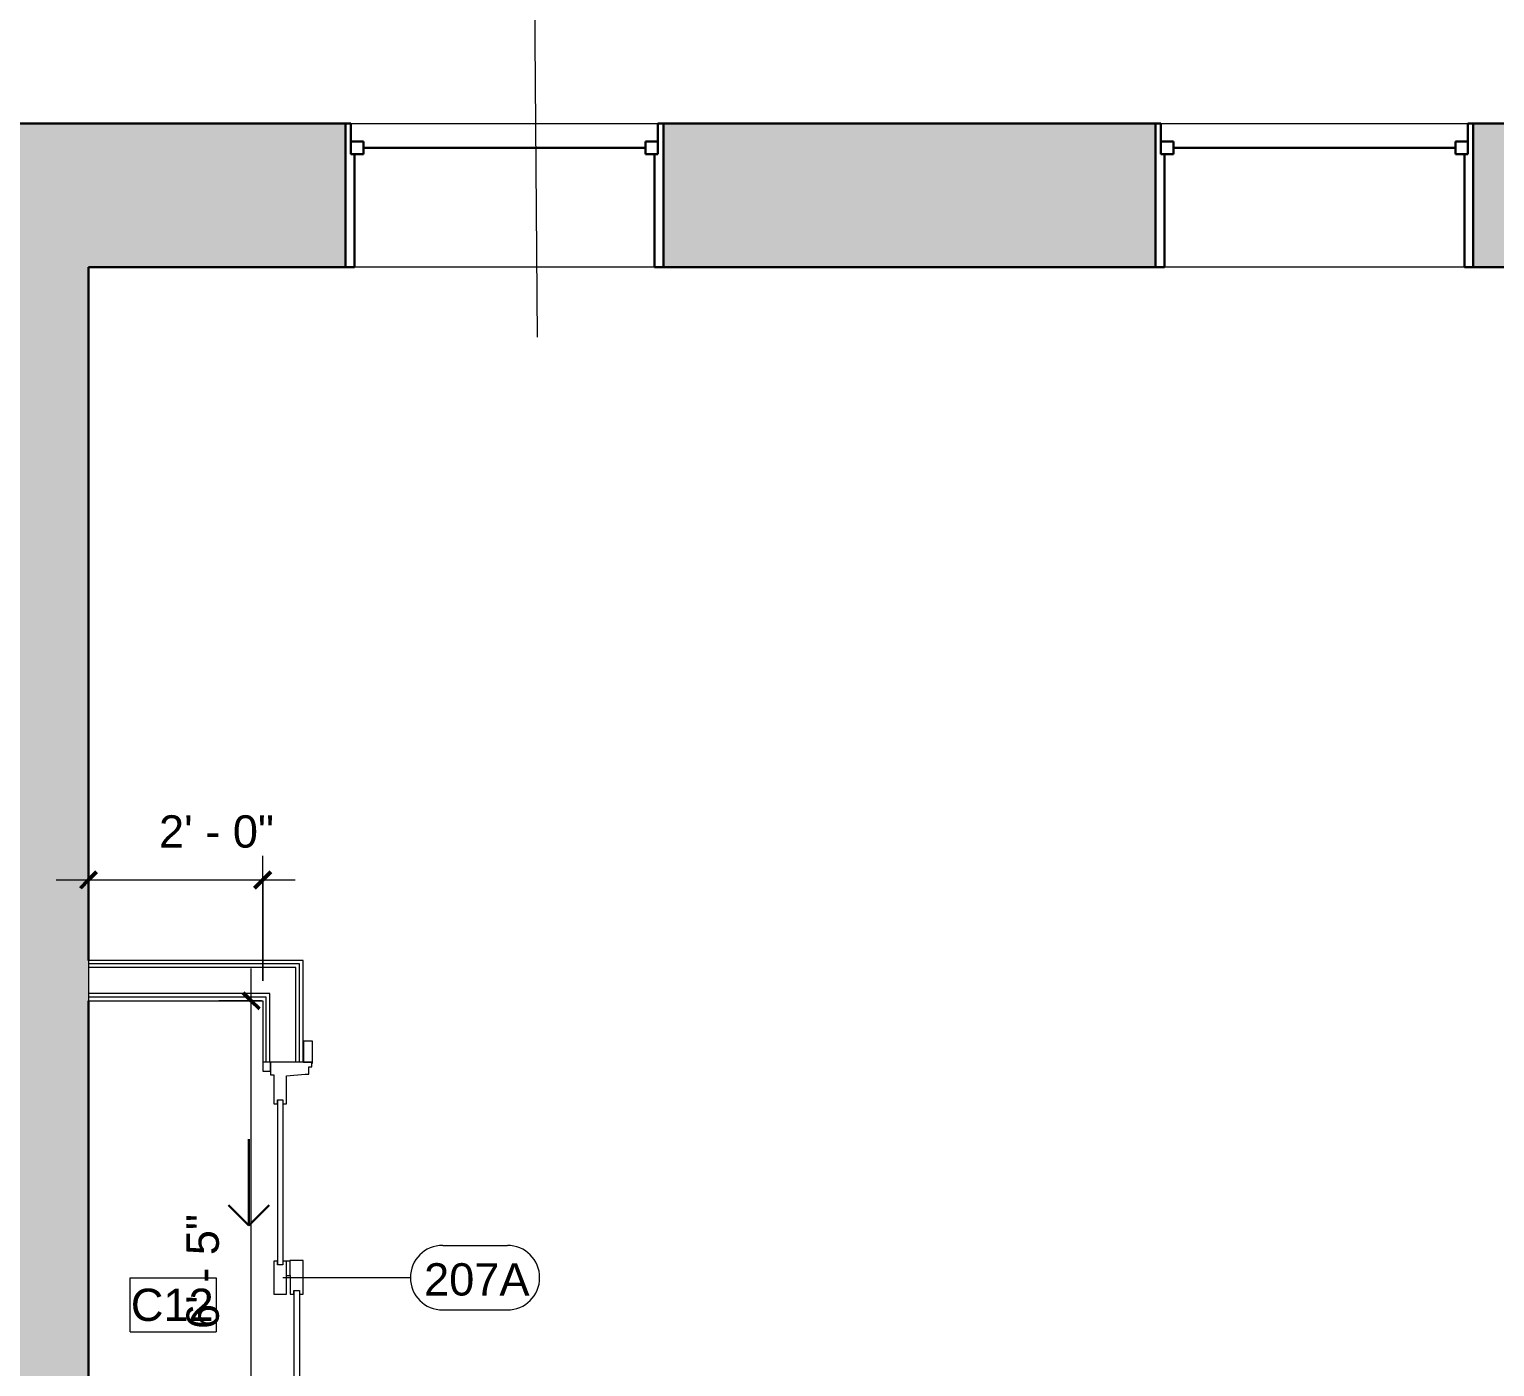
# Model space of a CAD drawing. Header units: inches. Extents: x -1176 to 1507, y -2587 to 978.
# Drawn here: x -353.1 to -149.1, y 390.6 to 576.8 of the extents above; entities that cross this region are included whole.
import ezdxf

# ---------------------------------------------------------------- set-up
doc = ezdxf.new("R2010")
doc.units = ezdxf.units.IN
doc.header["$MEASUREMENT"] = 0
for name, color, linetype, lineweight in [('A-ANNO-DIMS', 211, 'Continuous', 9), ('A-ANNO-DIMS-48', 211, 'Continuous', 9), ('A-ANNO-KEYN', 231, 'Continuous', 9), ('A-AREA-IDEN', 2, 'Continuous', 9), ('A-DETL-GENF', 92, 'Continuous', 9), ('A-DOOR', 31, 'Continuous', 18), ('A-DOOR-FRAM', 31, 'Continuous', 30), ('A-DOOR-GLAZ', 31, 'Continuous', 9), ('A-DOOR-IDEN', 31, 'Continuous', 9), ('A-DOOR-OPNG', 31, 'Continuous', 30), ('A-GLAZ', 151, 'Continuous', 18), ('A-WALL', 113, 'Continuous', 18), ('A-WALL-PATT', 111, 'Continuous', 18), ('I-WALL', 2, 'Continuous', 18)]:
    doc.layers.add(name, color=color, linetype=linetype, lineweight=lineweight)
doc.styles.add('Arial', font='arial.ttf', dxfattribs={"height": 4.5})
doc.styles.add('Swis721 Lt BT', font='swissl.ttf', dxfattribs={"height": 4.5})
doc.dimstyles.new('OTJ_-_3_32__Linear', dxfattribs={"dimscale": 12, "dimtxt": 4.748918, "dimasz": 0.1875, "dimexe": 0.375, "dimexo": 0.25, "dimgap": 0.25, "dimtad": 1, "dimdec": 1, "dimrnd": 0.5, "dimzin": 3, "dimdsep": 46, "dimlunit": 4, "dimtxsty": 'Swis721 Lt BT', "dimblk1": 'OBLIQUE', "dimblk2": 'OBLIQUE', "dimsah": 1, "dimcen": 0.09, "dimdle": 0.375, "dimazin": 0, "dimtfac": 1, "dimtdec": 4, "dimtix": 1, "dimtmove": 0, "dimatfit": 3, "dimfxl": 1, "dimtvp": 1, "dimtfill": 1, "dimfrac": 2, "dimtolj": 1, "dimtzin": 0, "dimarcsym": 2})
doc.dimstyles.new('OTJ_-_3_32__Linear_1', dxfattribs={"dimscale": 12, "dimtxt": 4.748918, "dimasz": 0.1875, "dimexe": 0.375, "dimexo": 0.25, "dimgap": 0.25, "dimtad": 1, "dimdec": 1, "dimrnd": 0.5, "dimzin": 3, "dimdsep": 46, "dimlunit": 4, "dimtxsty": 'Swis721 Lt BT', "dimblk1": 'OBLIQUE', "dimblk2": 'OBLIQUE', "dimsah": 1, "dimcen": 0.09, "dimdle": 0.375, "dimazin": 0, "dimtfac": 1, "dimtdec": 4, "dimtix": 1, "dimtmove": 2, "dimatfit": 3, "dimfxl": 1, "dimtvp": 1, "dimtfill": 1, "dimfrac": 2, "dimtolj": 1, "dimtzin": 0, "dimarcsym": 2})

# ---------------------------------------------------------------- blocks, each defined once
blk = doc.blocks.new('Double Hung - side window 4_ X 6_ 3_ H 3-6128194-2nd Floor Construction')
at = {"layer": 'A-GLAZ', "color": 8, "lineweight": 30}
for p, q in [((-22.12, 10), (-21.37, 10)), ((-21.37, 5.75), (-21.37, 10)), ((21.37, 5.75), (21.37, 10)), ((22.12, 10), (21.37, 10)), ((-21.37, 7.5), (-21.37, 5.75)), ((-21.37, 7.5), (-19.62, 7.5)), ((-19.62, 7.5), (-19.62, 5.75)), ((-19.62, 6.62), (19.62, 6.62)), ((19.62, 7.5), (19.62, 5.75)), ((21.37, 7.5), (19.62, 7.5)), ((21.37, 7.5), (21.37, 5.75)), ((-21.37, 5.75), (-19.62, 5.75)), ((-21.37, 5.75), (-20.87, 5.75)), ((-20.87, -10), (-20.87, 5.75)), ((21.37, 5.75), (19.62, 5.75)), ((20.87, 5.75), (21.37, 5.75)), ((20.87, 5.75), (20.87, -10)), ((-20.87, -10), (-22.12, -10)), ((20.87, -10), (22.12, -10))]:
    blk.add_line(p, q, dxfattribs=at)
blk = doc.blocks.new('Door-Sliding-JELD-WEN-2_Panel-Stationary_Active-Wide_Stile-EpicVue - D6 5_ X 8_-8222142-2nd Floor Construction')
at = {"layer": 'A-DETL-GENF'}
for p, q in [((-29.86, 4.12), (-32.91, 4.12)), ((-32.91, 4.12), (-32.91, 2.86)), ((-29.86, 4.04), (-29.86, 4.12)), ((29.86, 4.12), (29.86, 4.04)), ((32.91, 4.12), (29.86, 4.12)), ((32.91, 2.86), (32.91, 4.12)), ((-32.91, 2.86), (-30, 2.86)), ((-30, 2.86), (-30, 4.04)), ((-30, 4.04), (-29.86, 4.04)), ((-29.34, 4.01), (-30, 4.01)), ((-30, 4.01), (-30, -1.74)), ((-29.34, 3.61), (-29.34, 4.01)), ((-28.34, 3.61), (-29.34, 3.61)), ((-28.34, 3.12), (-28.34, 3.61)), ((-28.11, 0.52), (-28.34, 3.12)), ((2.32, 2.8), (-2.37, 2.8)), ((-2.37, 2.8), (-2.37, 0.96)), ((1.78, 1.54), (1.78, 2.29)), ((1.78, 2.29), (2.32, 2.29)), ((2.32, 2.29), (2.32, 2.8)), ((24.2, 2.8), (24.2, 2.29)), ((28.33, 2.8), (24.2, 2.8)), ((24.2, 2.29), (24.75, 2.29)), ((24.75, 2.29), (24.75, 1.54)), ((29.34, 3.61), (28.33, 3.61)), ((28.33, 3.61), (28.33, 2.8)), ((30, 4.01), (29.34, 4.01)), ((29.34, 4.01), (29.34, 3.61)), ((29.86, 4.04), (30, 4.04)), ((30, 4.04), (30, 2.86)), ((30, -1.74), (30, 4.01)), ((30, 2.86), (32.91, 2.86)), ((-24.21, 0.52), (-28.11, 0.52)), ((-24.75, -0.74), (-24.75, 0.01)), ((-24.75, 0.01), (-24.21, 0.01)), ((-24.21, 0.01), (-24.21, 0.52)), ((-2.37, 0.96), (-2.32, 0.96)), ((-2.32, 1.01), (-2.32, 0.96)), ((-0.28, 1.01), (-2.32, 1.01)), ((-2.32, 0.96), (-2.32, 0.01)), ((-0.28, 0.52), (-2.32, 0.52)), ((-2.32, 0.01), (-1.78, 0.01)), ((-1.78, 0.01), (-1.78, -0.74)), ((-0.28, 0.52), (-0.28, 1.01)), ((-0.28, 1.01), (2.31, 1.01)), ((2.31, 0.52), (-0.28, 0.52)), ((2.31, 1.54), (1.78, 1.54)), ((2.31, 1.01), (2.31, 1.54)), ((2.31, -1.27), (2.31, 0.52)), ((24.75, 1.54), (24.21, 1.54)), ((24.21, 1.54), (24.21, 1.01)), ((24.21, 1.01), (28.25, 1.01)), ((28.25, 1.01), (28.25, -1.74)), ((-30, -1.74), (-28.25, -1.74)), ((-28.25, -1.74), (-28.25, -1.27)), ((-28.25, -1.27), (-24.22, -1.27)), ((-24.22, -0.74), (-24.75, -0.74)), ((-24.22, -1.27), (-24.22, -0.74)), ((-1.78, -0.74), (-2.31, -0.74)), ((-2.31, -0.74), (-2.31, -1.27)), ((-2.31, -1.27), (2.31, -1.27)), ((28.25, -1.74), (30, -1.74))]:
    blk.add_line(p, q, dxfattribs=at)
at = {"layer": 'A-DOOR-FRAM', "lineweight": 9}
for p, q in [((-28.75, -1.74), (-30, -1.74)), ((-30, -1.74), (-30, -2.81)), ((-28.75, -2.81), (-28.75, -1.74)), ((28.75, -1.74), (28.75, -2.81)), ((30, -1.74), (28.75, -1.74)), ((30, -2.81), (30, -1.74)), ((-30, -2.81), (-28.75, -2.81)), ((28.75, -2.81), (30, -2.81))]:
    blk.add_line(p, q, dxfattribs=at)
at = {"layer": 'A-DOOR-GLAZ'}
for p, q in [((1.78, 2.29), (24.75, 2.29)), ((-24.75, 0.01), (-1.78, 0.01)), ((1.78, 1.54), (24.75, 1.54)), ((-24.75, -0.74), (-1.78, -0.74))]:
    blk.add_line(p, q, dxfattribs=at)
at = {"layer": 'A-DOOR-OPNG'}
for p, q in [((-10.1, -1.92), (-7.27, -4.75)), ((-7.27, -4.75), (-19.27, -4.75)), ((-10.1, -7.58), (-7.27, -4.75))]:
    blk.add_line(p, q, dxfattribs=at)
blk = doc.blocks.new('Door Tag - Door Tag-41184-2nd Floor Construction')
at = {"layer": 'A-DOOR-IDEN'}
for p, q in [((-0.09375, 0.09375), (0.09375, 0.09375)), ((-0.09375, -0.09375), (0.09375, -0.09375))]:
    blk.add_line(p, q, dxfattribs=at)
for centre, start, end in [((-0.09375, 0), 90, 270), ((0.09375, 0), 270, 90)]:
    blk.add_arc(centre, 0.09375, start, end, dxfattribs=at)
blk = doc.blocks.new('DIMBLOCK16-2nd Floor Construction')
at = {"layer": 'A-ANNO-DIMS-48'}
for p, q in [((-344.82, 456.96), (-344.82, 462.87)), ((-320.58, 444.31), (-320.58, 462.87)), ((-349.32, 458.37), (-316.08, 458.37)), ((-344.82, 458.37), (-344.82, 456.96)), ((-320.58, 458.37), (-320.58, 444.31))]:
    blk.add_line(p, q, dxfattribs=at)
at = {"layer": 'A-ANNO-DIMS-48', "lineweight": 50}
for p, q in [((-344.82, 458.37), (-343.7, 459.49)), ((-320.58, 458.37), (-319.46, 459.49)), ((-344.82, 458.37), (-345.95, 457.24)), ((-320.58, 458.37), (-321.71, 457.24))]:
    blk.add_line(p, q, dxfattribs=at)
at = {"layer": 'A-ANNO-DIMS-48', "color": 0, "insert": (-335.02, 467.38), "char_height": 4.5, "width": 17.4579, "attachment_point": 1, "line_spacing_factor": 1.005062, "style": 'Swis721 Lt BT', "bg_fill": 3, "box_fill_scale": 1.25, "bg_fill_color": 256, "bg_fill_true_color": 13158600, "bg_fill_transparency": 0}
blk.add_mtext('2\' - 0"', dxfattribs=at)
blk = doc.blocks.new('_Oblique')
at = {"color": 0, "linetype": 'ByBlock', "lineweight": -2}
blk.add_line((-0.5, -0.5), (0.5, 0.5), dxfattribs=at)
blk = doc.blocks.new('DIMBLOCK17-2nd Floor Construction')
at = {"layer": 'A-ANNO-DIMS-48'}
for p, q in [((-322.18, 360.18), (-322.18, 446.06)), ((-320.77, 441.56), (-326.68, 441.56)), ((-322.18, 441.56), (-320.77, 441.56)), ((-320.77, 364.68), (-326.68, 364.68)), ((-322.18, 364.68), (-320.77, 364.68))]:
    blk.add_line(p, q, dxfattribs=at)
at = {"layer": 'A-ANNO-DIMS-48', "lineweight": 50}
for p, q in [((-322.18, 441.56), (-323.3, 442.68)), ((-322.18, 441.56), (-321.05, 440.43)), ((-322.18, 364.68), (-323.3, 365.81)), ((-322.18, 364.68), (-321.05, 363.56))]:
    blk.add_line(p, q, dxfattribs=at)
at = {"layer": 'A-ANNO-DIMS-48', "color": 0, "insert": (-331.19, 395.85), "char_height": 4.5, "width": 17.4579, "attachment_point": 1, "rotation": 90, "line_spacing_factor": 1.005062, "style": 'Swis721 Lt BT', "bg_fill": 3, "box_fill_scale": 1.25, "bg_fill_color": 256, "bg_fill_true_color": 13158600, "bg_fill_transparency": 0}
blk.add_mtext('6\' - 5"', dxfattribs=at)
blk = doc.blocks.new('Keynote Tag - Keynote Number - Boxed-135510-2nd Floor Construction')
at = {"layer": 'A-ANNO-KEYN'}
for p, q in [((-0.125, -0.0792), (-0.125, 0.0781)), ((-0.125, 0.0781), (0.125, 0.0781)), ((0.125, 0.0781), (0.125, -0.0792)), ((-0.125, -0.0792), (0.125, -0.0792))]:
    blk.add_line(p, q, dxfattribs=at)

msp = doc.modelspace()

# ---------------------------------------------------------------- hatches: boundary and pattern name
at = {"layer": 'A-WALL-PATT'}
h = msp.add_hatch(color=250, dxfattribs=at)
h.paths.add_polyline_path([(-22.28, 543.68), (-22.28, 563.68), (-53.53, 563.68), (-53.53, 543.68)], flags=0)
h.paths.add_polyline_path([(-152.07, 543.68), (-97.77, 543.68), (-97.77, 563.68), (-152.07, 563.68)], flags=0)
h.paths.add_polyline_path([(-264.81, 543.68), (-196.3, 543.68), (-196.3, 563.68), (-264.81, 563.68)], flags=0)
h.paths.add_polyline_path([(-570.04, 543.68), (-516.71, 543.68), (-516.71, 563.68), (-590.07, 563.68), (-590.07, 543.68), (-570.07, 543.68)], flags=0)
h.paths.add_polyline_path([(-476.71, 543.68), (-421.79, 543.68), (-421.79, 563.68), (-476.71, 563.68)], flags=0)
h.paths.add_polyline_path([(-356.82, 543.68), (-309.04, 543.68), (-309.04, 563.68), (-377.56, 563.68), (-377.56, 543.68), (-359.03, 543.68)], flags=0)
at = {"layer": 'A-WALL-PATT', "lineweight": 9}
h = msp.add_hatch(color=7, dxfattribs=at)
h.paths.add_polyline_path([(-344.82, 106.47), (-344.82, 307.08), (-356.82, 307.08), (-356.82, 106.47)], flags=0)
h.paths.add_polyline_path([(-344.82, 343.08), (-344.82, 543.68), (-356.82, 543.68), (-356.82, 343.08)], flags=0)

# ---------------------------------------------------------------- linework, layer by layer
at = {"layer": 'A-AREA-IDEN'}
msp.add_line((-282.35, 533.96), (-282.73, 584.92), dxfattribs=at)
at = {"layer": 'A-DOOR-IDEN'}
msp.add_line((-317.77, 403), (-300.03, 403), dxfattribs=at)
at = {"layer": 'A-WALL', "color": 8, "lineweight": 30}
for p, q in [((-309.04, 563.68), (-377.56, 563.68)), ((-309.04, 563.68), (-309.04, 543.68)), ((-264.81, 563.68), (-196.3, 563.68)), ((-264.81, 563.68), (-264.81, 543.68)), ((-196.3, 563.68), (-196.3, 543.68)), ((-152.07, 563.68), (-97.77, 563.68)), ((-152.07, 563.68), (-152.07, 543.68)), ((-309.04, 543.68), (-344.82, 543.68)), ((-344.82, 447.18), (-344.82, 543.68)), ((-264.81, 543.68), (-196.3, 543.68)), ((-152.07, 543.68), (-105.01, 543.68)), ((-344.82, 364.68), (-344.82, 441.56))]:
    msp.add_line(p, q, dxfattribs=at)
at = {"layer": 'A-WALL', "lineweight": 9}
for p, q in [((-309.04, 563.68), (-264.81, 563.68)), ((-196.3, 563.68), (-152.07, 563.68)), ((-264.81, 543.68), (-309.04, 543.68)), ((-152.07, 543.68), (-196.3, 543.68))]:
    msp.add_line(p, q, dxfattribs=at)
at = {"layer": 'A-WALL'}
for p, q in [((-344.82, 447.18), (-344.82, 441.56)), ((-315.46, 446.68), (-344.82, 446.68)), ((-315.96, 446.18), (-344.82, 446.18)), ((-315.96, 433), (-315.96, 446.18)), ((-315.46, 433), (-315.46, 446.68)), ((-319.58, 442.56), (-344.82, 442.56)), ((-320.08, 442.06), (-344.82, 442.06)), ((-320.08, 433), (-320.08, 442.06)), ((-319.58, 433), (-319.58, 442.56))]:
    msp.add_line(p, q, dxfattribs=at)
at = {"layer": 'I-WALL'}
for p, q in [((-314.96, 447.18), (-344.82, 447.18)), ((-314.96, 433), (-314.96, 447.18)), ((-344.82, 441.56), (-320.58, 441.56)), ((-320.58, 441.56), (-320.58, 433))]:
    msp.add_line(p, q, dxfattribs=at)

# ---------------------------------------------------------------- block references
at = {"layer": 'A-DOOR', "rotation": 270}
msp.add_blockref('Door-Sliding-JELD-WEN-2_Panel-Stationary_Active-Wide_Stile-EpicVue - D6 5_ X 8_-8222142-2nd Floor Construction', (-317.77, 403), dxfattribs=at)
at = {"layer": 'A-DOOR-IDEN', "xscale": 47.99999999999997, "yscale": 47.99999999999997, "zscale": 47.99999999999997}
msp.add_blockref('Door Tag - Door Tag-41184-2nd Floor Construction', (-291.03, 403), dxfattribs=at)
at = {"layer": 'A-GLAZ'}
for p in [(-286.93, 553.68), (-174.18, 553.68)]:
    msp.add_blockref('Double Hung - side window 4_ X 6_ 3_ H 3-6128194-2nd Floor Construction', p, dxfattribs=at)

# ---------------------------------------------------------------- texts
at = {"layer": 'A-DOOR-IDEN', "insert": (-298.12, 405.01), "char_height": 4.5, "width": 16.968, "attachment_point": 1, "style": 'Swis721 Lt BT'}
msp.add_mtext('207A', dxfattribs=at)

# ---------------------------------------------------------------- next in the draw order: dimensions: what is measured, and where the dimension line sits
at = {"layer": 'A-ANNO-DIMS'}
dim = msp.add_linear_dim(base=(-320.58, 458.37), p1=(-344.82, 459.96), p2=(-320.58, 441.31), dimstyle='OTJ_-_3_32__Linear_1', override={"dimpost": '<>', "dimfxl": 30.582339}, dxfattribs=at)
dim.commit()
dim.dimension.update_dxf_attribs({"geometry": 'DIMBLOCK16-2nd Floor Construction', "text_midpoint": (-326.29, 464.38), "dimtype": 160})

# ---------------------------------------------------------------- next in the draw order: dimensions: what is measured, and where the dimension line sits
dim = msp.add_linear_dim(base=(-322.18, 441.56), p1=(-323.77, 364.68), p2=(-323.77, 441.56), angle=90, dimstyle='OTJ_-_3_32__Linear', override={"dimpost": '<>', "dimfxl": 76.875}, dxfattribs=at)
dim.commit()
dim.dimension.update_dxf_attribs({"geometry": 'DIMBLOCK17-2nd Floor Construction', "text_midpoint": (-327.49, 403.12)})

# ---------------------------------------------------------------- next in the draw order: block references
at = {"layer": 'A-ANNO-KEYN', "xscale": 47.99999999999997, "yscale": 47.99999999999997, "zscale": 47.99999999999997}
msp.add_blockref('Keynote Tag - Keynote Number - Boxed-135510-2nd Floor Construction', (-333.05, 399.25), dxfattribs=at)

# ---------------------------------------------------------------- next in the draw order: texts
at = {"layer": 'A-ANNO-KEYN', "insert": (-338.94, 401.47), "char_height": 4.5, "width": 14.0895, "attachment_point": 1, "style": 'Arial'}
msp.add_mtext('C12', dxfattribs=at)

doc.saveas('drawing.dxf')
